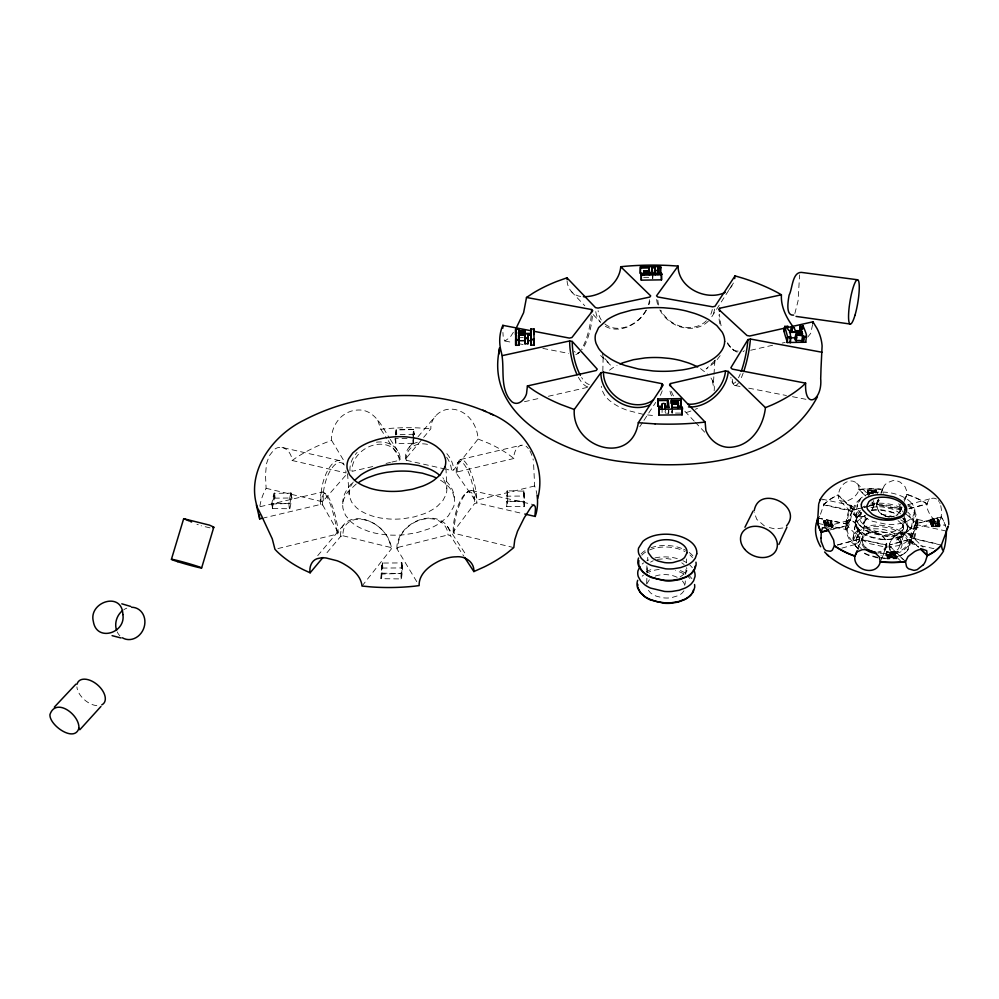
<?xml version="1.0" encoding="UTF-8"?>
<svg xmlns="http://www.w3.org/2000/svg" width="999" height="999" viewBox="0 0 999 999"><rect width="100%" height="100%" fill="white"/><g stroke="black" fill="none" stroke-linecap="round" stroke-linejoin="round"><path stroke-width="0.75" stroke-dasharray="5 3.75" d="M395.542 437.962L395.816 443.481L413.024 443.319L414.11 437.375M506.73 506.568L507.305 490.809L524.375 491.158L524.512 506.418L506.73 506.568L507.242 501.186L523.863 501.036L524.512 506.418M537.1 495.604A143.269 81.893 -3.5 0 0 535.939 489.835L534.652 485.989L533.478 461.238M860.289 525.973L865.084 529.607A29.708 16.496 7.6 0 0 871.19 532.592L885.651 535.751A29.708 16.483 7.6 0 0 893.044 535.714L899.849 534.59L905.594 532.417A29.633 16.459 7.6 0 0 910.976 528.234L912.961 524.388L914.884 510.402A29.795 16.396 7.5 0 0 912.861 504.832L911.862 503.484M913.186 523.014L913.198 521.628A29.658 16.471 7.6 0 0 911.188 516.021L910.189 514.672A27.797 15.435 7.6 0 0 907.629 512.075M880.069 557.717L882.542 557.954A29.433 16.633 7.9 0 0 889.859 557.917L896.615 556.78L902.309 554.595A29.371 16.596 7.9 0 0 907.654 550.374L909.19 547.839L909.877 543.706A29.383 16.621 7.9 0 0 907.904 538.061L906.917 536.688A27.547 15.572 7.9 0 0 902.846 532.842L901.16 531.68A29.396 16.621 7.9 0 0 893.168 527.834L890.933 527.097A27.535 15.559 7.9 0 0 883.865 525.574L881.443 525.287A29.408 16.633 7.9 0 0 871.965 525.337L869.717 525.636A27.535 15.559 7.8 0 0 863.561 527.235L861.762 527.984A29.396 16.621 7.9 0 0 856.031 531.905L853.608 535.601L853.034 538.311A29.383 16.608 7.9 0 0 854.357 543.968L855.818 546.266L855.007 544.905A28.521 16.134 7.9 0 1 853.72 539.423L856.63 533.191A28.534 16.146 7.9 0 1 862.187 529.383L863.948 528.658A26.723 15.122 7.9 0 1 869.929 527.097L872.102 526.81A28.534 16.146 7.9 0 1 881.305 526.76L883.653 527.035A26.723 15.11 7.9 0 1 890.509 528.521L892.694 529.233A28.534 16.146 7.9 0 1 900.449 532.979L902.085 534.103A26.736 15.122 7.9 0 1 906.031 537.837L906.98 539.173A28.521 16.134 7.9 0 1 908.89 544.655L908.216 548.663L906.73 551.123A28.509 16.121 7.9 0 1 901.535 555.232L896.016 557.355L889.472 558.453A28.571 16.159 7.9 0 1 882.367 558.478L879.969 558.254M900.723 519.867A29.221 16.371 7.7 0 1 902.534 520.941L904.22 522.077A27.373 15.335 7.8 0 1 908.253 525.861L909.24 527.222A29.196 16.359 7.7 0 1 911.2 532.779L910.526 536.85L909.003 539.348A29.183 16.346 7.7 0 1 903.695 543.506L898.051 545.666L891.333 546.778A29.258 16.384 7.7 0 1 884.065 546.815L869.829 543.668A29.258 16.384 7.8 0 1 863.823 540.709L859.103 537.087L856.031 533.041A29.196 16.359 7.8 0 1 854.719 527.484L857.691 521.166A29.208 16.371 7.8 0 1 863.373 517.307L865.171 516.57M857.329 517.457A25.037 13.974 7.6 0 0 855.818 520.979L855.706 522.052A26.736 14.923 7.7 0 0 857.217 527.497L863.348 533.516A26.723 14.91 7.6 0 0 871.303 537.287L873.101 537.849A25.037 13.974 7.6 0 0 878.745 539.098L880.681 539.348A26.723 14.898 7.6 0 0 890.209 539.398L899.949 536.825A26.736 14.91 7.6 0 0 905.356 532.829L906.068 531.893A25.05 13.974 7.7 0 0 907.354 528.833L907.092 522.889L904.345 517.957M880.344 553.371A19.493 11.026 7.9 0 0 888.386 553.334L895.079 551.311A19.543 11.051 7.9 0 0 898.65 548.513L900.161 544.093A19.555 11.064 7.9 0 0 898.875 540.334L898.226 539.41A18.332 10.365 7.9 0 0 895.529 536.85L894.417 536.076A19.555 11.064 7.9 0 0 889.085 533.491L887.599 533.004A18.319 10.365 7.9 0 0 882.879 531.967L881.268 531.78A19.555 11.064 7.9 0 0 874.924 531.818L873.426 532.017A18.319 10.365 7.9 0 0 869.317 533.091L868.119 533.591A19.555 11.064 7.9 0 0 864.31 536.213L862.337 540.496A19.543 11.064 7.9 0 0 863.248 544.268L866.258 547.839M602.834 371.128L603.184 354.395M445.454 469.105L406.218 460.277L405.432 459.103L430.844 428.796C430.407 419.13 438.561 410.389 448.027 409.303A25.899 20.767 38.8 0 1 455.469 409.59A25.899 20.042 44.7 0 1 462.712 412.425C472.015 417.807 477.51 428.509 478.071 439.048L453.683 469.955L451.486 470.467L446.965 469.455M652.822 273.264L652.609 278.596L652.222 275.936M652.784 278.659L652.996 273.339M646.665 583.316L646.89 578.084M647.115 572.764L647.439 565.247M647.652 560.027L647.777 557.342M342.807 503.771C342.257 495.766 346.953 488.836 351.935 483.054M662.15 407.505L662.062 413.174M668.868 410.327L668.731 413.211L665.396 413.236L665.534 410.352M534.652 485.989L476.823 500.087L474.625 499.575L456.268 473.176L457.217 471.953L513.936 458.479C513.161 452.06 518.718 441.683 526.123 446.291A26.773 9.503 78.6 0 1 528.371 448.588M680.481 413.099L672.04 413.074L672.327 407.317M672.24 413.174L672.377 410.289M865.509 495.941L859.028 489.685C859.689 485.052 855.456 480.681 850.823 480.969A12.225 8.654 -45.2 0 0 847.539 481.63L846.465 482.105A12.288 8.254 -49.9 0 0 843.406 484.19L839.722 489.448L838.061 495.154L852.959 509.89L862.549 507.867M820.491 514.235L823.825 504.582L826.048 502.397A66.571 37.15 7.7 0 1 837.424 495.192L838.049 494.93L838.923 499.812L854.844 515.646M685.139 584.228L685.326 580.931M685.714 574.35L686.088 568.081M686.388 562.862L686.625 558.916M817.681 518.094L846.69 523.963A11.613 1.586 -77.4 0 1 850.586 508.216A11.613 1.586 -77.4 0 1 852.135 511.438L823.8 504.895L822.939 499.937M907.517 526.997C907.529 533.191 902.072 537.912 896.665 539.959L899.537 538.586M713.835 376.773L713.261 385.502L712.137 379.22L713.186 382.167M713.998 374.213L715.022 358.678M839.385 500.312C846.877 503.658 857.117 497.102 859.053 489.473L860.901 489.248A66.608 37.2 7.7 0 1 878.97 488.948L882.691 489.26L883.278 493.294M413.361 438.274L413.536 429.358L396.428 429.52L395.154 437.038M401.548 578.533L402.497 567.919L401.536 562.412L400.886 578.921L381.019 578.683L381.793 563.061L402.197 562.912L401.548 578.533L400.886 578.921M412.899 436.388L413.536 429.358L414.36 434.553L413.586 429.533L395.904 429.995L396.178 434.715L413.836 434.253M860.401 511.863L859.739 517.232A23.302 12.95 7.6 0 0 861.063 521.965L865.271 526.386A23.239 12.912 7.6 0 0 873.338 530.444L874.912 530.931A21.816 12.125 7.6 0 0 879.832 532.005L881.518 532.23A23.239 12.9 7.6 0 0 891.37 532.067L898.276 530.044A23.289 12.937 7.6 0 0 902.984 526.585L903.608 525.761A21.828 12.125 7.6 0 0 904.732 523.114L905.394 518.656M395.841 435.152L396.428 429.52L396.765 434.415M381.019 578.683L382.392 562.562L381.606 579.07M395.816 443.481L395.729 438.948M824.55 526.298C822.989 521.815 823.563 516.133 825.574 525.287M823.626 522.702L824.175 520.292M825.499 525.249L824.25 520.404L831.917 520.442L832.954 525.399L825.112 525.312L823.875 520.516L825.236 527.322M825.361 523.039L825.324 520.354L825.361 523.039L828.633 523.164L828.795 526.61L829.944 526.56L829.882 523.164L831.081 523.151L831.43 527.31L832.517 527.297L831.518 520.342L832.517 527.297M830.606 524.425L830.356 520.317L830.544 524.463L825.736 524.5L825.748 521.728L828.159 521.753M825.736 524.5L825.786 521.778M826.161 523.226C826.398 528.583 826.36 522.852 826.21 523.189L828.608 523.214L828.795 526.61M827.921 523.776L828.021 521.078L825.636 521.053L828.021 521.078L827.984 523.738L825.549 523.788M828.72 526.573L829.058 524.55M830.069 522.377L830.306 520.354L830.881 522.402M829.882 526.61L829.794 523.151L831.006 523.101M830.968 523.151L831.355 527.272L831.043 523.189L830.806 525.212M826.685 527.647C837.549 530.069 830.256 525.099 831.668 520.229M831.655 522.627L831.443 520.304M832.691 527.597L832.941 525.024L825.112 525.312M832.929 527.435L832.941 525.024M904.245 501.348L906.93 494.343L910.339 495.529A66.583 37.188 7.6 0 1 925.648 502.872L927.072 503.808C924.962 510.302 938.273 529.957 941.208 516.858L916.957 523.414A12.425 6.444 73.5 0 1 911.076 528.558A12.425 6.444 73.5 0 1 903.82 518.618M853.034 538.311L855.294 524.812M859.652 525.536L857.167 521.903A29.658 16.459 7.6 0 1 855.818 516.308L857.429 503.771L860.264 498.801A29.808 16.396 7.5 0 1 866.058 494.93L867.881 494.193A27.922 15.347 7.5 0 1 874.113 492.619L876.385 492.32A29.808 16.409 7.5 0 1 886.001 492.257L888.448 492.532A27.91 15.347 7.5 0 1 895.616 494.043L897.889 494.755A29.808 16.396 7.5 0 1 906.018 498.551L907.729 499.687A27.935 15.36 7.5 0 1 911.862 503.484M812.599 324.6L810.689 333.391L807.579 337.3M868.668 496.54L867.419 492.395L867.881 490.234L876.098 490.159L875.823 492.145C876.51 493.918 873.338 492.332 875.236 490.846M872.177 492.844L867.744 492.857L868.119 490.859M867.831 492.894L868.081 490.896L871.565 490.821M862.449 539.585L865.496 516.346M869.555 494.867L869.729 492.232L869.367 494.268L871.677 494.218M869.63 494.905L869.842 492.832M871.528 490.871L871.34 492.907M877.559 494.305L875.973 490.01L875.998 492.32M876.036 492.819L876.048 489.947L867.919 490.084L868.955 494.38L867.706 490.234M904.732 523.114L904.857 522.19A23.239 12.912 7.6 0 0 904.132 518.406M855.831 516.308L856.405 513.623L858.84 509.952M886.7 552.597L890.484 552.647L891.058 557.692L889.797 557.704L890.097 555.656C889.122 550.586 887.199 559.602 888.398 554.208C889.847 556.518 885.676 555.182 887.399 558.766L886.013 554.158L886.525 551.947L886.662 552.647M887.686 555.669L887.724 558.928L896.465 558.691L896.79 556.468L895.029 551.71L886.637 551.723L886.013 554.158M891.058 557.692C892.681 552.072 884.39 557.292 886.75 552.684M887.587 555.719L887.499 558.429L896.253 558.404L895.366 551.873L895.104 554.67L891.47 554.695L891.77 552.647L895.454 552.584L895.104 554.67M887.724 558.928C886.213 551.248 909.452 559.565 887.711 556.543C884.115 542.407 889.21 564.035 888.81 555.656M889.572 554.158L889.797 557.704M890.084 554.707L890.371 552.659L890.159 554.745M895.029 551.71C897.601 555.894 890.584 557.904 891.92 553.359L891.77 552.647M891.707 555.444L891.995 553.396L894.654 554.083M894.617 554.033L892.182 554.095C889.834 558.928 894.979 556.718 896.315 558.366M892.307 557.642L892.219 554.145M894.08 555.419L894.367 553.384M895.154 554.62L895.166 551.873L886.525 551.947M896.028 557.654L896.403 555.656L892.681 555.644M896.228 558.866L896.553 556.643M900.136 545.029L904.332 516.408M909.864 545.117L911.213 532.779M945.728 527.01A66.533 37.15 7.6 0 0 942.382 518.893L941.183 517.095L941.62 511.001L940.596 504.62M930.032 521.828C928.471 517.282 941.145 517.544 938.086 521.765L939.559 526.735L931.692 526.635L930.032 521.828L938.086 521.765M930.244 521.678L930.593 519.48L932.03 524.45L931.692 526.635M939.385 526.436L939.759 524.375C936.812 510.264 938.311 529.707 936.488 521.503L936.862 519.455L939.435 526.398L932.154 526.498L930.381 521.553L930.756 519.505M932.317 523.601L931.817 519.48L932.317 523.601L933.541 523.588M932.017 526.798L932.404 524.438L930.681 519.418M932.392 523.638L931.905 519.517M932.154 526.498L932.966 522.327L937.824 522.24L937.724 525.024L935.339 525.037L935.713 523.014M933.066 522.252L933.441 520.192L934.515 520.167L934.764 523.576L939.759 524.375M933.491 523.626L933.491 520.179M934.764 523.576L935.064 521.553M938.286 526.448C935.651 526.71 933.853 522.04 938.098 522.989M937.749 521.615L938.198 519.368L940.134 524.375L939.772 526.573M937.911 525.736L938.311 523.751L935.913 523.726M938.211 526.411L938.623 524.425M939.559 526.735C943.131 519.055 920.254 527.734 939.897 524.163M914.884 511.788L912.661 516.97A29.77 16.371 7.5 0 1 907.254 521.153L901.498 523.314L894.654 524.438A29.845 16.409 7.5 0 1 887.237 524.475L872.701 521.328A29.845 16.409 7.5 0 1 866.558 518.369L861.737 514.747L858.603 510.689A29.795 16.384 7.5 0 1 857.242 505.119M289.972 508.391L291.92 498.002L290.784 492.669L288.823 503.021L289.31 508.741L272.302 508.528L271.765 503.658L273.876 493.306L291.433 493.156L289.31 508.741M272.302 508.528L274.413 498.151L273.876 493.306C275.687 494.28 270.317 504.595 272.827 508.878M906.93 494.343L904.769 500.387M909.053 508.841L927.097 504.02C927.484 499.937 932.204 496.653 936.013 498.801A12.338 7.018 75.6 0 1 937.561 499.925M714.809 360.739L714.285 362.787L715.559 358.766M856.081 519.942L857.417 516.396L861.313 512.362M646.74 584.028L649.537 579.457M927.097 504.02L923.888 502.06A66.558 37.175 7.6 0 0 908.228 494.992L906.917 494.567L906.83 491.221L904.994 486.625L900.311 482.23A12.413 10.302 23.2 0 0 896.652 480.856A12.45 10.377 15.8 0 0 892.794 480.669L886.95 482.867L884.377 485.439L882.691 489.485L881.28 489.348A66.583 37.188 7.7 0 0 863.099 489.273L859.028 489.685M733.416 283.029L711.738 316.845A30.519 26.136 33.5 0 0 714.647 309.116M941.358 545.154L911.612 538.199L916.495 525.074L917.419 524.825L946.278 531.031M858.815 541.72L859.115 540.946M880.319 561.925L886.737 545.466L886.125 544.867L862.524 539.66L861.575 539.922L858.228 548.189M878.77 498.901L876.523 504.27L877.11 504.832L900.099 509.727L901.023 509.49L902.109 506.555M881.867 558.404L886.163 547.527M900.461 511.301L902.072 507.205M903.258 559.59L889.185 545.679L889.435 544.842L909.764 539.298L918.556 546.952M857.629 548.851L862.125 538.099M877.072 502.247L878.196 499.55M881.006 492.807L883.266 487.412M881.006 493.518L882.691 489.26M871.29 510.664A11.651 7.767 -43.2 0 0 873.913 504.645L872.002 501.985M869.654 505.993L874.15 504.295A12.413 8.267 -43.2 0 0 873.788 500.449M846.69 523.963L852.159 511.151L851.585 510.576L823.825 504.582M646.915 565.796L646.715 569.63L649.775 573.638M819.005 517.332L819.53 516.271M794.854 313.536L798.076 300.849L799.6 274.912M513.374 332.28L510.102 337.362L504.895 340.996L503.284 338.311L502.922 332.442M906.38 496.291L904.644 498.701A12.375 8.941 30.8 0 1 903.92 499.263M457.554 463.324L458.603 461.451M720.154 355.644L715.321 362.013L706.193 368.931L713.96 361.501M339.51 460.589L281.98 447.44L278.746 447.415A26.823 13.911 -76.9 0 0 274.088 449.612L269.243 455.844L266.508 463.636L265.484 474.937L266.109 488.299L263.212 494.33A143.456 82.043 -3.3 0 0 259.902 506.006M861.363 548.613A22.103 12.512 7.8 0 1 858.628 545.904L857.954 544.942A23.551 13.324 7.8 0 1 856.368 539.11L856.518 538.161A22.103 12.512 7.8 0 1 857.754 535.476L858.378 534.49L857.017 538.036L858.054 527.959L859.615 531.843L862.025 534.627C857.779 531.368 854.545 525.661 855.931 520.229L855.706 522.365A26.723 14.91 7.7 0 0 857.554 527.809L858.328 528.871A25.037 13.974 7.6 0 0 861.413 531.905L862.674 532.829A26.736 14.91 7.6 0 0 870.429 536.75L881.655 539.223A26.723 14.91 7.6 0 0 891.12 539.073L892.906 538.798A25.05 13.974 7.7 0 0 897.801 537.499L899.262 536.913A26.711 14.898 7.6 0 0 904.957 533.066A28.771 15.984 7.6 0 0 910.039 529.008L911.538 526.56L912.212 522.589A28.784 15.996 7.6 0 0 910.264 517.157L909.29 515.834A26.985 14.985 7.7 0 0 908.141 514.547M639.76 426.76L643.119 421.628M643.955 420.342L655.719 402.385M683.94 590.821L682.579 592.619A19.73 12 3.4 0 1 678.408 595.604L671.166 597.752A19.693 11.976 3.4 0 1 662.911 597.789L656.618 596.266A19.693 11.976 3.4 0 1 650.374 592.744L647.389 589.035M874.013 490.809L873.713 492.844L872.527 492.857L872.751 490.821L874.013 490.809L874.462 492.195M353.234 482.055L350.861 485.976A50.2 28.372 -3.4 0 0 349.363 496.166L351.611 502.11L356.268 507.517A50.275 28.397 -3.4 0 0 365.671 513.486L371.528 515.771A47.028 26.598 -3.4 0 0 381.431 518.144L388.561 518.956A50.262 28.384 -3.4 0 0 403.296 518.718L414.098 516.92L424.038 513.786A50.187 28.334 -3.4 0 0 437.4 506.193L442.869 500.611L446.016 494.58A50.312 28.422 -3.4 0 0 446.553 486.401L445.267 482.455A46.978 26.536 -3.4 0 0 441.408 476.935M732.092 285.764L729.058 289.598M857.005 517.944L858.478 516.096M861.438 512.849L860.851 513.661A21.816 12.125 7.6 0 0 859.827 516.308M513.786 547.589L454.108 533.341L453.234 532.017L474.6 503.521L476.835 502.972L523.264 513.698M416.745 581.655L396.928 548.763L398.014 547.39A26.636 20.392 -32.2 0 1 421.915 519.53A26.636 20.392 -32.2 0 1 448.002 534.94L450.262 535.476L463.748 556.106M857.754 535.476L858.403 534.652A23.614 13.362 7.8 0 1 863.211 531.193L871.677 528.983A23.601 13.362 7.8 0 1 879.894 529.02L881.568 529.233A22.09 12.488 7.8 0 1 886.463 530.307L888.024 530.794A23.601 13.362 7.8 0 1 895.004 534.065L900.536 539.36A23.601 13.362 7.8 0 1 902.047 544.243L901.985 545.204A22.115 12.512 7.9 0 1 901.023 547.976L900.449 548.838A23.539 13.324 7.8 0 1 894.729 553.096L893.443 553.621A22.115 12.512 7.8 0 1 889.122 554.782L887.549 555.019A23.601 13.349 7.8 0 1 880.906 555.269M362.038 586.038L391.433 548.813L390.609 547.44A26.598 18.831 38.9 0 0 365.234 519.992A26.598 18.831 38.9 0 0 343.032 535.789L340.684 536.363L324.912 555.169M857.329 517.245L858.066 516.321A26.748 14.923 7.7 0 1 862.836 512.787M277.922 548.563L337.163 534.128L338.299 532.779A26.061 5.37 76.5 0 0 328.609 497.465A26.061 5.37 76.5 0 0 322.677 504.957L320.542 504.445L264.123 517.844M904.957 533.066L906.38 531.168A25.062 13.974 7.7 0 0 907.442 528.071M317.719 555.644L344.368 524.063M409.303 447.102L414.148 441.346M418.032 436.738L435.502 416.034M391.945 462.062L399.338 460.339L400.337 459.153L387.587 439.647M266.109 488.299L321.041 501.411L323.326 500.861L346.765 474.138M823.8 504.895L824.924 503.671A66.608 37.175 7.7 0 1 835.788 496.191L838.061 495.154M641.146 553.908L642.394 552.672A29.97 17.895 3.3 0 1 645.416 550.424M641.845 555.207L643.056 554.008A29.083 17.383 3.3 0 1 645.991 551.823M867.994 490.022L867.419 492.395M907.779 531.193L908.64 530.481M904.47 553.334L905.331 552.647M356.231 483.991L347.502 492.195L343.818 499.05A57.542 32.842 -3.4 0 0 342.982 508.503L345.529 515.372L350.836 521.653A57.542 32.817 -3.4 0 0 361.601 528.583L368.306 531.256A53.846 30.757 -3.5 0 0 379.682 534.015L387.862 534.952A57.53 32.805 -3.4 0 0 404.782 534.69L417.182 532.604L428.583 528.958A57.517 32.805 -3.4 0 0 441.271 522.127L448.326 515.896L453.671 506.693A57.592 32.855 -3.5 0 0 454.233 497.24C453.883 489.223 448.451 482.917 442.807 477.784M577.984 353.396L579.944 351.923A29.695 8.929 -79.1 0 1 576.036 352.809M609.527 370.192L611.8 368.494A58.179 29.895 2 0 1 617.057 365.384M896.515 556.318L887.874 556.431M933.128 522.202L933.253 526.485L932.641 524.35M887.299 557.767L888.473 557.717M466.67 492.644L468.431 491.358M281.98 447.44C287.974 448.676 291.633 454.732 292.17 460.502L295.741 457.967A143.456 82.143 -3.4 0 1 325.874 442.52L331.618 440.409C330.994 431.58 334.952 422.739 341.308 416.72A25.986 21.379 -39.9 0 1 348.164 412.312L350.661 411.313A25.812 21.728 -32.7 0 1 358.454 410.002C374.538 409.378 382.33 426.86 389.385 438.062M830.144 524.5L829.033 524.6M832.754 525.274L831.593 525.249M876.298 490.834L875.211 490.796L875.549 492.107M869.242 494.168L868.905 493.593L872.402 493.556L869.892 492.919M871.99 492.207L871.64 490.859M846.103 529.458L847.015 528.883M916.558 520.092L917.507 519.505M867.319 518.531L863.548 522.614L864.497 520.591L863.685 523.364L863.66 522.127L864.622 526.073L864.085 524.987L867.407 528.871L866.558 528.196C875.636 534.952 888.348 536.7 898.95 532.817L897.964 533.241L903.171 529.595L902.322 530.519L903.733 527.822L903.371 529.008L903.421 526.111L903.62 527.322L902.359 524.338L898.039 520.629M524.463 501.523L506.655 501.685M382.142 568.069L402.497 567.919M523.913 506.768L523.776 490.671L524.413 496.028L506.793 496.178L506.718 491.308L507.305 490.809L507.33 506.905M650.561 562.125L653.234 560.714M897.876 539.385L901.722 536.538L903.433 533.953L901.635 543.993L901.46 541.133L901.797 542.282M274.413 498.151L291.92 498.002M904.819 533.079L899.25 535.189L892.644 536.276A28.834 16.021 7.6 0 1 885.476 536.313L871.44 533.241A28.846 16.021 7.6 0 1 865.509 530.344L858.004 523.289L858.641 524.213M864.51 516.058L864.859 515.896A11.651 7.767 -43.2 0 1 854.033 509.89L838.049 494.93M680.119 576.997L686.151 572.527L685.339 573.488L686.9 570.504L686.65 571.715L686.788 568.581M649.512 549.974L651.46 549.213A27.248 16.271 3.3 0 1 657.929 547.564L660.239 547.265A29.096 17.395 3.3 0 1 669.78 547.215L672.165 547.502A27.235 16.271 3.3 0 1 679.008 549.088L681.131 549.837A29.083 17.395 3.3 0 1 685.064 551.635M690.946 411.001L688.623 411.8A54.421 27.972 2 0 1 681.106 413.723M782.866 527.959L774.949 528.958L766.021 526.685M909.752 539.522L889.422 545.067A11.988 7.78 -42.8 0 1 900.998 532.704A11.988 7.78 -42.8 0 1 909.752 539.522L918.543 547.177M841.845 548.114L856.355 544.193A12.562 6.106 73.8 0 0 856.18 524.625A12.562 6.106 73.8 0 0 846.016 527.534A12.562 6.106 73.8 0 0 856.343 544.193M913.498 528.696L938.835 521.828M837.424 544.892L859.565 538.923M837.449 545.117L859.552 539.148L859.814 538.311A11.788 5.732 73.8 0 1 852.309 541.446A11.788 5.732 73.8 0 1 847.214 525.636L830.057 529.682M906.068 514.11L916.945 523.638L941.183 517.095M862.524 539.885L861.575 540.147A12.95 10.19 20.3 0 1 875.536 532.692A12.95 10.19 20.3 0 1 886.725 545.691L886.113 545.092A12.15 9.553 20.3 0 0 875.624 532.904A12.15 9.553 20.3 0 0 862.524 539.885L886.113 545.092M825.998 526.485L849.262 520.292M907.904 504.707L931.73 498.376M889.922 516.982A12.587 10.065 19.4 0 1 876.535 504.045L901.036 509.265A12.587 10.065 19.4 0 1 895.891 515.846M817.706 517.957L846.653 523.813A11.738 1.598 -77.4 0 0 848.226 526.997A11.738 1.598 -77.4 0 0 852.159 511.151M909.053 508.616L927.072 503.808M830.057 529.907L847.214 525.861A11.788 5.732 73.8 0 1 854.719 522.652A11.788 5.732 73.8 0 1 859.814 538.536L847.214 525.636M854.033 509.89L862.549 507.642M863.973 507.267L868.231 506.143M869.654 505.769L873.913 504.645M863.973 507.492L868.231 506.368M398.014 547.39L448.014 534.94M260.115 506.705L322.24 492.07M460.576 459.503L521.166 445.229M372.752 466.533L352.06 471.353A24.963 19.943 -31.8 0 1 374.275 444.942A24.963 19.943 -31.8 0 1 399.338 460.339M386.039 463.436L390.472 462.4M524.45 401.71L540.909 397.964M548.376 396.266L587.262 387.425M750.686 350.249L774.637 344.792M782.13 343.094L785.127 342.407M657.354 559.353L666.87 558.578L674.512 559.715M933.853 521.603L933.391 520.229L934.54 520.179M659.19 569.43L656.892 569.742A26.985 16.409 3.4 0 0 650.486 571.391L648.551 572.177A28.809 17.532 3.4 0 0 646.74 573.051M871.315 510.214L873.089 509.989A26.736 14.923 7.7 0 1 882.379 510.027L884.277 510.277A25.012 13.949 7.6 0 1 889.809 511.463L891.583 512A26.736 14.923 7.6 0 1 898.064 514.81M377.822 420.442L380.781 429.245L389.71 428.409A143.744 82.343 -3.5 0 1 418.506 427.922L430.844 428.796M520.217 337.674L523.214 337.637M407.03 438.636L395.005 438.449L395.279 443.181M875.823 492.145L867.619 492.22L867.744 492.857M823.863 522.539L831.343 522.477M825.549 525.337L826.635 525.324M894.954 553.958L886.225 553.983L886.375 554.695M890.097 555.656L891.395 555.644M647.502 414.947L651.748 415.359A58.117 29.833 2 0 0 656.031 415.609M210.052 527.872L201.149 525.774M885.089 516.283L888.885 517.007M643.306 414.36L627.672 410.439A58.129 29.845 2 0 1 614.822 404.395L609.79 400.761A54.371 27.947 2 0 1 604.333 394.767L602.21 390.534A58.192 29.883 2 0 1 601.298 386.238M735.114 385.514L741.146 386.688M748.701 388.161L786.438 395.517M792.482 396.69L806.068 399.338M504.895 340.996L512.487 342.482M520.092 343.956L523.126 344.555M542.869 348.401L568.706 353.434M877.597 557.355L868.218 554.745A29.446 16.633 7.9 0 1 862.174 551.748M877.572 557.917L868.468 555.382A28.571 16.159 7.9 0 1 862.612 552.459M917.644 519.492L945.379 525.424M821.877 499.113L851.385 505.432M916.957 523.414L915.858 523.176A11.663 6.044 73.5 0 1 910.351 527.996A11.663 6.044 73.5 0 1 903.546 518.681M916.495 525.074A11.763 1.174 -77.4 0 1 912.636 540.971A11.763 1.174 -77.4 0 1 911.65 537.899L938.473 544.218M580.719 296.428C572.802 295.604 567.282 288.174 567.057 280.532M817.944 523.351L845.916 529.482M933.953 548.651L912.099 543.856L911.388 542.832M471.69 490.509L534.29 504.807M292.17 460.502L346.054 472.939A27.06 11.314 -76.7 0 0 345.417 468.631M343.032 535.789L390.609 547.44M825.936 522.477L825.748 521.728M894.592 517.157L892.357 516.433A27.36 15.322 7.7 0 0 885.339 514.922L882.941 514.647A29.221 16.384 7.8 0 0 878.158 514.448M478.071 439.048L488.174 443.081A143.669 82.23 -3.5 0 1 508.528 454.42L513.936 458.479M681.605 548.389L679.42 547.614A28.059 16.746 3.3 0 0 672.377 545.991L669.917 545.691A29.97 17.907 3.3 0 0 660.089 545.741L657.717 546.053A28.072 16.758 3.2 0 0 651.048 547.739M196.915 524.225L198.314 524.762M643.668 277.347L649.35 277.347L649.687 278.621M932.404 524.438L933.578 524.463C930.007 520.954 940.421 520.679 937.474 524.313L937.724 525.024M894.717 553.921L896.465 558.691M764.397 525.886L756.743 519.318L754.195 512.175M323.526 492.307L325.499 493.581M700.486 368.619L707.567 374.013M681.743 562.787L684.128 564.572M853.383 521.515L854.02 522.015M689.198 552.459L690.734 553.683A28.084 16.758 3.3 0 1 693.281 556.343M732.392 349.063L734.065 350.424M858.853 549.363L856.205 546.74M856.618 483.154L868.968 495.042M909.115 533.691L923.051 547.102M859.053 489.473L865.521 495.729M871.99 502.21L874.15 504.295M905.456 561.513L889.185 545.454A12.787 8.292 -42.9 0 0 898.538 552.647A12.787 8.292 -42.9 0 0 910.863 539.535M891.008 551.498L900.499 560.901M903.171 518.444L905.781 521.553M571.153 291.371L584.777 305.744M593.156 314.585L600.499 322.315A30.757 24.076 -45.2 0 1 595.616 310.427M684.827 411.238L694.23 421.153M695.279 422.265L704.682 432.18M858.004 548.888L855.181 545.367M938.298 500.661L938.96 501.51M600.624 355.494L610.614 365.234L603.833 357.28M290.784 492.669L291.396 497.677M941.208 516.858L941.558 517.332A66.496 37.125 7.6 0 1 945.391 525.424M390.222 439.323L397.652 450.649M447.602 526.735L466.446 555.432M380.781 429.245L386.738 438.349M851.535 505.556L852.11 506.468M732.354 382.455L733.803 384.74M710.951 377.997L712.212 380.057A58.054 29.833 2 0 1 714.11 390.759M331.618 440.409L344.393 461.6M322.665 504.945L338.299 532.779M401.536 562.412L401.898 567.544M529.895 450.786L530.469 451.948A26.973 7.967 81.3 0 1 532.942 458.641L533.304 460.127M686.45 567.669L686.85 568.731M934.589 520.204L935.089 521.553M935.289 525.074L935.514 525.711M855.881 525.174L856.255 526.273M856.593 527.272L856.955 528.321M876.048 489.947L876.897 492.707M872.751 490.821L873.601 493.518M891.42 554.732L891.62 555.407M454.233 497.24L452.722 492.669A53.771 30.669 -3.4 0 0 448.276 486.326L443.968 482.542A57.605 32.88 -3.5 0 0 439.66 479.732M602.297 353.084L603.508 358.529L603.196 356.468M671.715 410.876L672.04 413.074M668.331 410.452L668.731 413.211M665.084 410.964L665.396 413.236M274.538 492.957L275.062 497.814M347.54 473.676L349.138 494.13M382.467 562.687L382.804 567.682M413.424 439.46L413.611 443.007M412.837 439.772L413.024 443.319M445.979 467.982L446.803 488.424M507.305 490.959L507.38 495.829M523.776 490.671L523.813 495.691M907.492 526.685L907.492 527.772M743.206 372.977A32.368 6.868 -78.5 0 1 740.334 379.77M738.448 382.967A32.368 6.868 -78.5 0 1 732.23 379.183M662.2 390.771A32.892 26.961 34 0 1 659.914 395.979M591.258 315.534A31.618 9.54 -79.1 0 1 581.43 349.3M579.12 352.335A31.618 9.54 -79.1 0 1 575.811 354.545M708.366 321.154A30.519 26.136 33.5 0 1 659.839 309.927M657.604 304.383A30.519 26.136 33.5 0 1 656.593 298.676M737.212 352.147A31.256 14.086 78.3 0 1 726.648 341.071M721.103 325.724A31.256 14.086 78.3 0 1 719.555 314.21M744.342 350.711A31.256 14.086 78.3 0 1 743.069 351.66M649.862 301.611A30.757 24.076 -45.2 0 1 649.025 304.47M646.515 310.077A30.757 24.076 -45.2 0 1 602.272 324.101M587.787 386.863A32.18 11.701 77.8 0 1 578.334 377.147M671.553 395.866A33.204 24.688 -44.1 0 1 669.58 387.887M697.477 408.341A58.142 29.858 2 0 1 695.404 409.29M740.296 373.801A30.345 6.469 -78.5 0 1 738.486 377.822M735.876 381.868A30.345 6.469 -78.5 0 1 730.868 377.222M592.395 316.346A29.695 8.929 -79.1 0 1 582.08 349.65M575.199 352.247A29.695 8.929 -79.1 0 1 574.45 351.361M706.393 320.754A28.659 24.525 33.5 0 1 660.826 310.214M658.728 305.007A28.659 24.525 33.5 0 1 657.779 299.65M712.275 309.465A28.659 24.525 33.5 0 1 709.565 316.72M738.186 351.074A29.333 13.187 78.3 0 1 726.723 342.507M719.829 323.888A29.333 13.187 78.3 0 1 718.781 315.047M649.575 299.737A28.871 22.59 -45.2 0 1 647.215 307.779M645.916 310.389A28.871 22.59 -45.2 0 1 604.37 323.551M601.273 319.992A28.871 22.59 -45.2 0 1 598.126 310.714M589.273 384.515A30.17 11.001 77.8 0 1 581.63 377.522M673.526 395.941A31.119 23.152 -44.1 0 1 671.428 391.446M323.326 500.861A25.387 10.589 -76.7 0 1 330.307 470.529A25.387 10.589 -76.7 0 1 344.393 465.447M321.041 501.398A27.06 11.314 -76.7 0 1 329.083 468.081A27.06 11.314 -76.7 0 1 344.268 465.097M406.218 460.277A24.975 18.619 39.1 0 1 430.157 445.067M446.64 457.205A24.975 18.619 39.1 0 1 451.486 470.467M405.444 459.103A26.598 19.843 39.1 0 1 420.954 441.633M446.84 453.633A26.598 19.843 39.1 0 1 453.671 469.955M453.234 532.005A26.411 9.078 -76.8 0 1 463.199 496.078A26.411 9.078 -76.8 0 1 474.6 503.521M454.108 533.341A28.134 9.653 -76.8 0 1 464.722 495.042A28.134 9.653 -76.8 0 1 476.835 502.972M340.684 536.363A28.372 20.067 38.9 0 1 364.348 519.517A28.372 20.067 38.9 0 1 391.433 548.813M320.542 504.445A27.797 5.694 76.5 0 1 326.835 496.453A27.797 5.694 76.5 0 1 337.163 534.115M396.928 548.763A28.409 21.741 -32.2 0 1 422.44 519.03A28.409 21.741 -32.2 0 1 450.262 535.489M457.217 471.953A27.098 7.717 76.5 0 1 466.308 463.474A27.098 7.717 76.5 0 1 476.823 500.087M456.268 473.176A25.437 7.218 76.5 0 1 464.76 465.234A25.437 7.218 76.5 0 1 474.625 499.575M376.423 442.207A26.598 21.254 -31.8 0 1 400.337 459.153M349.987 470.879A26.598 21.254 -31.8 0 1 357.142 452.372M119.868 635.764A16.434 14.298 -68.7 0 1 117.183 631.843M123.839 609.677A16.434 14.298 -68.7 0 1 126.786 608.179M96.828 705.644A16.733 9.915 40.8 0 1 76.898 686.887M857.829 522.864A28.784 15.996 7.7 0 1 856.518 517.432L859.44 511.251A28.796 16.009 7.7 0 1 860.601 510.189M862.924 506.918A29.67 16.471 7.6 0 1 864.61 506.068M868.705 506.131A26.973 14.985 7.6 0 1 872.839 505.207L875.037 504.92A28.809 16.009 7.6 0 1 884.327 504.87L886.687 505.132A26.973 14.985 7.6 0 1 893.618 506.618L895.816 507.317A28.796 16.009 7.6 0 1 901.86 509.977M870.454 504.158A27.785 15.422 7.6 0 1 872.639 503.746L874.899 503.446A29.67 16.483 7.6 0 1 884.465 503.396L886.9 503.658A27.785 15.422 7.6 0 1 894.043 505.182L896.303 505.906A29.67 16.483 7.6 0 1 902.534 508.641M845.741 524.213A12.375 1.686 -77.4 0 1 849.899 507.43A12.375 1.686 -77.4 0 1 851.548 510.864M877.122 504.832A11.801 9.441 19.4 0 1 880.057 499.762M898.7 503.708A11.801 9.441 19.4 0 1 900.099 509.727M876.535 504.27A12.575 10.065 19.4 0 1 878.845 499.6M900.099 504.108A12.575 10.065 19.4 0 1 900.549 505.169M900.873 506.256A12.575 10.065 19.4 0 1 901.023 509.49M911.612 538.199A11.888 1.186 -77.4 0 1 915.521 522.052A11.888 1.186 -77.4 0 1 916.508 525.224L917.444 524.975A12.675 1.261 -77.4 0 0 916.395 521.59A12.675 1.261 -77.4 0 0 912.237 538.798M900.623 513.861A21.816 12.113 7.6 0 0 899.6 513.036L898.488 512.25A23.302 12.95 7.6 0 0 891.757 508.953L882.154 506.905A23.302 12.95 7.6 0 0 874.088 507.03L872.564 507.255A21.803 12.113 7.6 0 0 869.692 507.917M939.547 502.46A12.413 6.431 79.1 0 1 940.096 503.508M872.189 510.314A26.748 14.923 7.7 0 1 881.43 510.164L892.444 512.524A26.736 14.923 7.6 0 1 897.314 514.622M889.185 545.679A12.787 8.292 -42.9 0 1 901.523 532.492A12.787 8.292 -42.9 0 1 910.863 539.76M907.766 504.97A12.425 6.444 73.5 0 1 914.759 511.55A12.425 6.444 73.5 0 1 916.945 523.638M907.929 506.006A11.651 6.044 73.5 0 1 915.846 523.401M852.971 509.89A12.413 8.267 -43.2 0 1 862.649 497.814M873.213 500.499A11.638 7.767 -43.2 0 1 873.913 504.857M854.033 510.114A11.638 7.767 -43.2 0 1 860.064 500.611M902.621 518.169A25.025 13.961 7.7 0 1 904.607 520.192L905.419 521.241A26.723 14.91 7.6 0 1 907.504 527.222M917.419 524.825A12.537 1.249 -77.4 0 1 913.311 541.77A12.537 1.249 -77.4 0 1 912.274 538.498M886.737 545.466A12.95 10.19 20.3 0 1 877.959 553.096M864.722 548.376A12.95 10.19 20.3 0 1 861.575 539.922M851.585 510.576A12.5 1.711 -77.4 0 1 847.389 527.46A12.5 1.711 -77.4 0 1 845.716 524.063M893.655 516.633A12.587 10.065 19.4 0 1 891.195 516.97M874.15 504.07A12.413 8.279 -43.2 0 1 871.353 510.477M865.609 515.496A12.413 8.279 -43.2 0 1 852.971 509.665M886.125 544.867A12.15 9.553 20.3 0 1 877.896 552.022M866.345 548.439A12.15 9.553 20.3 0 1 862.524 539.66M900.111 509.515A11.813 9.441 19.4 0 1 895.291 515.684M894.267 516.096A11.813 9.441 19.4 0 1 882.229 514.31A11.813 9.441 19.4 0 1 877.122 504.62M902.696 511.813A11.663 6.044 73.5 0 1 902.809 510.801M909.764 539.298A11.988 7.78 -42.9 0 1 898.201 551.585A11.988 7.78 -42.9 0 1 889.435 544.842M642.157 576.223A28.809 17.532 3.4 0 1 643.531 575.087M655.244 576.123A18.506 11.251 3.4 0 1 659.652 574.987L661.226 574.762A19.755 12.025 3.4 0 1 667.732 574.737L669.355 574.937A18.494 11.251 3.4 0 1 674.013 576.048L675.461 576.573A19.755 12.013 3.4 0 1 678.134 577.822M646.228 571.64A29.683 18.044 3.4 0 1 648.089 570.741L650.074 569.942A27.81 16.896 3.4 0 1 654.395 568.681M642.207 564.035A29.508 17.782 3.4 0 1 643.618 562.887M646.89 560.826A29.508 17.782 3.4 0 1 648.751 559.927M655.007 557.904A27.635 16.646 3.3 0 1 657.292 557.467L659.64 557.155A29.508 17.795 3.3 0 1 669.305 557.105L671.728 557.405A27.635 16.646 3.3 0 1 678.658 559.015M683.778 573.863A28.809 17.532 3.4 0 0 679.882 572.04L677.772 571.278A26.985 16.409 3.4 0 0 675.586 570.629M680.356 570.604A29.695 18.057 3.4 0 1 687.874 574.712M688.648 577.247A26.998 16.421 3.4 0 1 689.959 578.521M682.367 581.031A18.506 11.264 3.4 0 1 683.778 582.904L684.278 583.878A19.743 12.013 3.4 0 1 684.877 585.876M689.385 575.948A27.822 16.908 3.4 0 1 691.907 578.633M682.866 560.664A29.508 17.782 3.3 0 1 686.625 562.699M689.797 565.059A27.647 16.658 3.4 0 1 692.295 567.707M683.691 549.263A29.97 17.907 3.3 0 1 685.664 550.237M689.984 554.994A27.26 16.284 3.3 0 1 692.457 557.579M866.108 519.205L865.259 519.992L866.195 519.23M272.302 503.171L272.29 503.996L289.473 503.508L272.302 503.171M381.268 573.151L381.268 574.038L401.248 573.501L381.268 573.151M647.839 571.703L647.09 570.666L647.727 571.69M903.046 525.349L902.322 524.338L903.046 525.349"/><path stroke-width="1.5" d="M524.762 514.035L535.239 516.458C534.265 513.711 537.45 504.545 533.041 505.294A28.646 6.693 -76.6 0 0 530.357 508.154L524.2 517.844L517.507 531.268L514.772 539.747L513.786 547.589L507.242 552.922A143.269 81.781 -3.5 0 1 484.315 566.883L473.863 571.565L464.585 557.392M502.547 355.569L569.667 340.946L572.252 341.446L597.227 369.143L596.253 370.492L527.41 385.951L526.535 393.656C525.012 399.375 518.543 406.218 512.362 402.147A32.268 7.93 69.7 0 1 508.503 397.764C499.912 383.853 504.982 366.508 501.173 351.573A165.971 81.681 1.9 0 1 501.66 328.296L502.822 325.337L531.568 330.844M705.144 422.115L705.893 430.457C709.665 440.172 719.342 447.727 730.069 447.34A34.178 21.741 -36.1 0 0 739.385 445.517C754.869 439.897 763.785 423.339 765.434 407.642L728.246 371.416L725.474 370.891L670.466 383.566L669.555 384.952L705.144 422.115L693.481 423.226A165.747 81.419 1.8 0 1 655.057 423.876M502.884 328.134L502.822 325.337M649.45 270.654L643.706 270.829L643.868 272.028L649.8 271.99L649.75 273.376L640.234 273.351L640.409 266.783L660.414 266.558L660.539 267.782M640.396 273.414L640.496 266.745M655.594 270.517L655.032 267.844L651.972 267.882L651.847 273.289L661.438 273.239L661.575 279.845L641.283 280.157L641.296 273.476M641.283 280.157L641.383 273.439M643.556 274.812L643.943 270.717M643.706 274.737L643.856 270.754M643.943 274.75L644.043 272.103L649.562 272.028L649.625 274.762M648.888 270.667L648.988 268.019L649.362 270.692M649.05 270.741L649.063 267.907L640.584 268.119M649.213 274.675L649.313 272.015M649.45 274.688L649.462 271.94M654.745 273.251L655.032 267.844M655.182 274.538L654.957 267.944M655.356 274.6L655.344 270.554M657.854 271.89L658.029 267.919M657.941 274.575L657.792 267.882M660.414 266.558L660.389 273.189L660.339 266.521M660.539 273.114L660.576 266.621M661.425 279.92L661.375 273.214M662.1 406.281L657.804 406.218L657.854 398.938L680.819 398.626L680.993 400.224M657.804 406.218L658.029 398.851M658.004 406.318L657.854 398.938M678.371 403.633L671.753 403.883L672.327 407.317L682.354 407.405L682.117 414.847L659.165 415.06L659.29 407.505M658.965 414.972L659.19 407.542L662.25 407.48M659.165 415.06L659.015 407.629M661.675 408.429L662.037 404.008C667.132 400.487 665.759 413.374 665.109 404.046M664.872 406.855L664.997 403.983M664.997 408.391L665.197 404.071M667.557 406.218C666.495 391.521 671.503 409.565 664.822 406.256M671.203 403.409L671.503 400.449L671.365 403.321M671.803 408.229L672.015 403.921C681.643 405.756 679.745 400.05 671.678 402.147M677.809 406.431L678.034 402.11L671.765 402.172L671.241 400.412L681.081 400.349L680.744 398.589M678.071 408.166L678.234 402.21M678.234 408.067L678.458 403.758M680.781 403.022L681.018 398.713M678.046 406.118L680.781 406.094L681.081 400.349M680.781 406.094L681.256 400.249M682.117 414.847L682.08 407.28L682.055 413.174M499.562 347.702L499.175 353.821L499.737 347.939C483.941 415.996 562.524 453.059 617.382 461.076C685.888 470.467 780.893 466.171 817.444 396.728M583.366 296.691C600.249 297.128 619.33 284.54 620.754 266.745L625.362 266.271A166.271 82.043 1.9 0 1 669.218 265.497L678.084 266.071L656.543 295.829L657.742 296.978L712.599 306.83L714.984 306.306L735.027 275.886L742.931 278.209A166.121 81.943 1.8 0 1 778.159 292.907L781.418 294.792C780.706 306.256 786.051 317.232 792.707 326.236M817.831 520.129L816.47 523.026L817.706 517.957L817.607 519.355A66.571 37.138 7.7 0 0 820.266 530.182L821.29 532.017L821.016 538.224M805.843 342.232L787.287 342.52C787.025 339.323 779.707 324.95 787.886 326.348M784.939 326.298L784.29 331.905M638.324 422.714C631.343 466.608 571.565 447.964 574.263 409.49L600.886 372.714L603.483 372.127L661.85 383.653L663.161 385.015L638.324 422.714L655.057 423.876M787.1 342.432L787.612 336.875L784.789 326.373M787.287 342.52L787.612 336.875M791.146 330.582L791.395 327.822C795.054 333.092 785.501 331.094 787.824 326.311M802.06 332.08L802.409 333.716L802.06 332.08L789.597 332.205C791.745 334.215 789.397 351.96 790.596 336.925L787.799 336.95M791.295 330.494L791.545 327.734L794.305 327.709M796.041 340.784C792.981 330.906 808.666 333.828 802.909 342.345C800.723 337.437 791.108 345.242 796.34 333.791L802.522 333.691M796.24 340.871L796.765 335.314C805.494 334.453 810.052 342.545 803.121 326.061M799.749 331.73L800.274 326.211L803.383 326.173M948.788 524.512C947.789 470.541 844.305 456.456 820.029 499.712M799.887 331.656L800.424 326.124M802.909 328.858L803.184 326.099M802.135 340.809L802.672 335.252M802.322 340.896L802.871 335.339M802.709 342.27L803.258 336.713M805.694 342.32L806.393 336.675M822.04 352.26L750.411 339.036L747.951 339.585L730.868 367.769L732.242 369.106L805.619 383.154C804.37 410.689 822.664 400.449 820.691 378.596A32.767 1.798 -88.7 0 0 820.991 368.693L822.102 345.979A166.096 81.818 1.8 0 0 817.007 328.459L812.924 321.815L749.712 336.014L747.027 335.514L718.818 309.478L719.605 308.266L781.418 294.792M537.662 498.626C547.464 462.724 523.001 426.461 489.872 413.386M734.69 278.609L735.027 275.886M828.583 530.294L821.278 532.242L822.464 527.772L825.099 527.734A12.637 5.307 72.7 0 1 827.072 529.37L827.784 530.132A12.687 5.969 69.3 0 1 829.894 532.966L833.641 540.047L834.502 545.916L835.913 546.915A66.508 37.088 7.7 0 0 851.36 554.907L854.869 556.218L857.105 550.636M947.589 526.848L948.388 526.123L941.358 545.154L939.26 547.514A66.458 37.075 7.6 0 1 927.971 555.382L927.334 555.669L926.697 550.686L922.527 549.15A12.975 7.705 -42.2 0 0 919.292 549.65L918.118 550.012A13.049 8.204 -37.6 0 0 914.535 551.635L908.054 556.555L905.431 561.725L903.458 561.987A66.483 37.075 7.6 0 1 884.265 562.287L880.319 561.925L879.17 556.78L874.737 552.622A13.249 10.002 13.7 0 0 871.066 550.836L865.746 549.65A13.224 9.79 26.1 0 0 861.95 549.775L857.08 551.848L854.869 556.218M754.22 510.639C758.953 484.065 803.72 505.869 786.525 525.836M812.686 323.489L812.924 321.815M818.656 504.52L817.644 520.916A66.521 37.113 7.7 0 0 820.978 531.768L821.278 532.242M694.879 567.607L695.142 566.171M946.278 531.031C946.865 535.002 943.605 561.338 941.383 544.855L940.334 546.153A66.496 37.1 7.6 0 1 929.644 554.295L927.334 555.432L925.411 561.401A12.875 7.992 -56.7 0 1 923.401 564.76M816.245 523.513C814.285 531.468 816.533 539.86 820.666 546.74M818.855 503.471L820.029 500.274A12.35 2.835 -77.9 0 1 820.778 499.413M946.54 529.632L947.102 527.859M171.403 559.365L183.679 518.668L189.273 520.991M201.648 567.919L213.811 527.135L209.553 525.149L183.729 518.718M637.699 580.282L637.262 581.755A29.67 18.032 3.4 0 0 637.587 587.787L640.009 592.17L644.817 596.803A28.859 17.545 3.4 0 0 650.299 599.924L664.023 603.259A28.846 17.545 3.4 0 0 671.316 603.234L678.246 602.06L684.29 599.8A28.784 17.507 3.4 0 0 690.359 595.416L691.445 594.143M638.561 558.004L638.124 559.465A29.945 17.882 3.3 0 0 638.461 565.446L642.819 571.952M535.239 516.458L536.201 513.324A143.269 81.893 -3.5 0 0 537.1 495.604M693.481 589.972L692.332 592.794M818.156 519.268L818.518 518.256M943.593 550.899C920.166 589.71 856.805 581.181 827.097 554.557M778.883 544.418L786.937 527.222M694.405 569.03L691.733 573.014A29.058 17.37 3.3 0 1 685.614 577.372L679.507 579.62L672.514 580.769A29.121 17.395 3.3 0 1 665.147 580.806L651.298 577.509A29.133 17.408 3.3 0 1 645.754 574.413L640.908 569.792M753.021 511.113L744.942 527.26M516.745 326.935L523.613 312.687L526.51 297.465L533.266 292.994A166.471 82.068 1.9 0 1 556.543 281.543L566.957 277.809L595.516 307.63L598.039 308.092L649.825 297.065L650.686 295.891L620.754 266.745M639.922 566.57L637.999 570.779A29.483 17.77 3.4 0 0 638.324 576.723L640.734 581.043L644.917 584.914A29.545 17.795 3.3 0 0 650.549 588.086L664.597 591.458A29.545 17.795 3.3 0 0 672.077 591.433L679.17 590.247L685.364 587.949A29.471 17.757 3.3 0 0 691.57 583.503L693.593 580.831L695.029 576.485A29.495 17.77 3.3 0 0 694.018 570.541M213.811 527.36L212.974 527.822M923.363 564.735L917.282 569.58A12.887 6.981 -35.8 0 1 913.898 570.367L908.665 568.843A13.049 10.04 -35.8 0 1 906.543 566.633L905.456 561.513L901.148 561.975A66.471 37.063 7.6 0 1 881.83 561.863L880.331 561.7C877.072 576.898 852.634 570.629 854.882 555.993L853.521 555.519A66.508 37.075 7.7 0 1 837.637 547.802L834.477 545.691L832.404 550.024A12.675 8.067 71 0 1 830.244 551.261L826.111 550.674A12.525 4.745 66.4 0 1 824.038 548.701L821.39 542.007M493.069 414.885C434.228 386.65 361.438 390.072 303.996 420.192C272.327 435.489 244.905 472.602 257.779 508.541A28.134 3.209 75.1 0 1 259.678 512.112L260.527 513.811A28.209 4.958 72.4 0 1 263.574 520.167L272.265 538.848L274.95 549.288L277.06 551.535A143.044 81.693 -3.4 0 0 303.546 569.78L310.14 572.802L322.939 557.517M79.808 729.769L100.949 706.455M54.321 707.13L75.912 684.153M354.795 480.169L360.839 474.937A50.325 28.447 -3.4 0 1 371.503 469.23L377.697 467.045A46.965 26.511 -3.4 0 1 387.749 464.76L394.73 463.936A50.325 28.447 -3.4 0 1 408.766 463.986L418.781 465.509L427.809 468.294A50.312 28.434 -3.4 0 1 437.649 473.663L439.635 475.262M805.619 383.154L802.509 386.126A165.609 81.443 1.8 0 1 771.915 404.97L765.434 407.642M793.656 315.11C785.264 316.071 788.174 300.499 789.123 295.092C792.669 288.649 792.145 270.142 803.096 272.615L857.504 279.757M682.342 408.941L682.28 407.38M682.604 408.966L659.415 409.29M806.305 336.563L803.458 336.788M790.746 336.838L787.687 336.75M796.578 335.239L796.44 333.753M789.535 332.405L801.985 332.192M800.524 326.086C806.093 332.13 793.73 333.454 794.442 327.759M662.15 407.505L662.137 403.983M518.756 345.267L518.681 335.302L518.706 339.735L515.596 339.76L515.659 345.292L518.756 345.267L518.906 340.734L524.737 340.671L524.937 343.656L527.872 343.706L527.996 340.721L530.919 340.609L531.156 345.13L534.265 345.105L534.24 339.56L531.131 339.598L531.143 335.052L528.134 335.115L527.909 337.987L524.9 338.124L524.7 335.152L518.593 335.189L518.618 339.61L515.684 339.648L515.659 329.245L518.481 329.158L518.831 330.669M534.153 339.448L531.218 339.485M661.8 274.513L641.308 274.75M525.112 343.743L525.074 338.211C530.457 340.522 525.486 332.567 530.968 334.977M524.737 330.657L524.662 332.118L518.581 332.068L518.581 333.666L530.856 333.566L530.956 329.108L533.853 328.996M660.764 267.807L657.879 267.994M658.266 270.517L655.519 270.617M515.659 345.292L515.834 329.158M725.262 292.37C706.693 301.623 678.109 287.999 678.084 266.071M669.005 407.442L668.119 400.449L658.254 400.574M821.29 532.017L828.596 530.069M259.415 514.885L259.665 518.906L262.637 518.194M524.85 334.815L524.812 330.681L518.743 330.632L518.394 329.133M518.581 333.666L530.944 333.541M789.198 330.769L792.145 330.744M795.429 330.706L801.485 330.644L800.274 326.211M518.768 335.102L524.775 335.04L524.987 338.012M789.173 337.874L796.84 337.787M665.584 407.442L669.105 407.417M850.399 324.063L796.041 316.408M526.51 297.465L591.595 309.54L592.719 310.714L571.903 337.537L569.38 338.087L534.59 331.418M112.088 635.651L121.066 637.974M121.803 603.808L130.669 606.43M574.263 409.49L560.789 404.458A165.896 81.518 1.9 0 1 534.265 390.721L527.41 385.951M641.383 274.65L661.563 274.488L661.538 273.289M190.409 521.49L191.608 522.027M482.917 410.139L485.876 411.526M533.778 328.971L534.265 345.105M533.878 334.49L534.028 329.083M643.556 572.452L645.154 573.688A30.007 17.92 3.3 0 0 650.873 576.873L657.679 579.133L665.147 580.269A30.007 17.907 3.3 0 0 672.739 580.232L679.944 579.045L686.238 576.723A29.933 17.87 3.2 0 0 692.544 572.252L694.592 569.567L696.053 565.197A29.958 17.895 3.2 0 0 695.953 562.187M641.233 593.543L644.218 596.103A29.733 18.069 3.4 0 0 649.887 599.313L656.63 601.598L664.023 602.747A29.733 18.057 3.4 0 0 671.54 602.722L678.683 601.51L684.914 599.188A29.658 18.019 3.4 0 0 691.171 594.667L693.194 591.97L694.655 587.562A29.67 18.044 3.4 0 0 694.555 584.527M920.741 549.075L927.334 555.432M920.741 549.3L927.334 555.669M824.625 552.01L828.358 555.844M518.581 332.068L518.668 333.703M640.721 592.994L638.373 588.736A28.796 17.52 3.4 0 1 637.986 587.262M640.621 569.255L639.248 566.408M256.368 505.019L259.665 518.906M796.303 333.841L796.653 335.115M680.706 404.458L680.943 405.994M651.972 267.882L652.822 273.264M473.863 571.565C474.488 561.938 464.835 555.731 455.994 556.83A29.333 20.792 -32.9 0 0 447.527 558.029L444.617 558.866A29.408 21.416 -27 0 0 436.126 562.599C427.634 567.232 418.731 575.049 419.13 585.601L414.448 586.201A142.969 81.581 -3.4 0 1 370.654 586.875L362.038 586.038C361.026 576.423 353.184 569.48 345.317 564.847A29.508 20.205 31.5 0 0 337.013 560.726L326.111 557.991A29.495 18.382 41.5 0 0 319.118 558.254C312.163 559.04 308.903 566.508 310.14 572.802M566.957 277.809L567.045 279.458M515.746 329.195L515.634 334.777L515.571 329.27M515.759 339.847L515.821 345.379M518.843 335.214L518.906 340.734M518.531 339.822L518.593 345.354M524.862 335.239L524.937 343.656M524.65 330.607L524.675 334.727M524.7 335.152L524.737 340.671M531.306 339.685L531.331 345.217M531.118 329.021L531.143 334.528M531.056 335.177L531.156 345.13M530.956 329.108L530.981 334.615M530.881 335.09L530.919 340.609M528.134 335.115L528.159 340.634M527.959 335.202L528.034 343.619M527.834 338.186L527.872 343.706M534.065 339.648L534.09 345.192M750.411 339.036A32.368 6.868 -78.5 0 1 744.13 370.279M649.263 405.194A32.892 26.961 34 0 1 617.045 400.961A32.892 26.961 34 0 1 600.886 372.714M591.595 309.54A31.618 9.54 -79.1 0 1 591.483 312.475M577.072 374.675A32.18 11.701 77.8 0 1 569.667 340.946M728.246 371.416A33.204 24.688 -44.1 0 1 688.486 406.918M619.992 363.998A58.179 29.895 2 0 1 623.114 362.724L633.503 359.69L645.029 357.942A58.217 29.933 2 0 1 661.201 357.667L669.28 358.404A54.296 27.86 2 0 1 680.893 360.627L688.074 362.824A58.204 29.92 2 0 1 697.664 367.008M747.951 339.585A30.345 6.469 -78.5 0 1 741.196 371.453M653.533 399.825A30.819 25.275 34 0 1 621.366 400.299A30.819 25.275 34 0 1 603.483 372.127M661.85 383.641A30.819 25.275 34 0 1 660.963 389.048M719.492 311.188A31.256 14.086 78.3 0 1 719.605 308.266M580.394 375.412A30.17 11.001 77.8 0 1 572.252 341.446M725.474 370.891A31.119 23.152 -44.1 0 1 688.211 404.183M670.479 386.313A31.119 23.152 -44.1 0 1 670.466 383.566M435.801 477.722A57.605 32.88 -3.5 0 0 432.692 476.361L422.377 473.164L410.939 471.416A57.605 32.892 -3.4 0 0 394.942 471.366L386.963 472.302A53.746 30.632 -3.4 0 0 375.499 474.925L368.431 477.435A57.617 32.892 -3.4 0 0 358.991 482.18M131.606 607.267A16.434 14.298 -68.7 0 1 144.118 627.222A16.434 14.298 -68.7 0 1 122.39 637.774M116.546 630.232A16.434 14.298 -68.7 0 1 122.54 610.601M77.085 684.19A16.733 9.915 40.8 0 1 97.24 684.627A16.733 9.915 40.8 0 1 101.786 704.857M876.685 553.209A12.95 10.19 20.3 0 1 865.646 549.275M821.353 542.045A12.587 5.332 85.5 0 1 820.966 538.211M875.474 552.11A12.15 9.553 20.3 0 1 867.307 549.2M637.812 585.789A28.796 17.52 3.4 0 1 637.824 584.328M638.861 564.947A29.071 17.37 3.3 0 1 638.91 560.601M122.889 614.547C125.949 633.079 96.541 642.357 93.344 621.453C88.274 602.035 122.078 590.846 122.889 614.547M905.231 509.465L903.72 513.823A19.818 10.902 7.5 0 1 900.111 516.583L893.331 518.593A19.78 10.877 7.5 0 1 885.176 518.631L878.695 517.232A19.78 10.877 7.5 0 1 871.94 513.986L867.794 509.665A19.83 10.902 7.5 0 1 866.857 505.956L868.843 501.723A19.83 10.914 7.5 0 1 872.689 499.138L873.913 498.638A18.581 10.215 7.5 0 1 878.071 497.577L879.595 497.377A19.843 10.914 7.5 0 1 886.013 497.34L887.649 497.527A18.581 10.215 7.5 0 1 892.444 498.538L893.968 499.025A19.843 10.914 7.5 0 1 899.375 501.56L900.511 502.322A18.594 10.227 7.5 0 1 903.258 504.857L903.92 505.756A19.83 10.902 7.5 0 1 905.231 509.465M78.909 728.184C74.6 743.156 49.138 725.199 49.95 714.572C55.819 696.952 79.795 714.76 78.909 728.184M724.675 341.483C724.537 347.864 720.404 353.321 715.559 357.118A66.596 32.68 1.8 0 1 703.146 364.21L695.379 366.995A62.338 30.644 1.8 0 1 682.18 369.93L672.664 370.991A66.558 32.655 1.8 0 1 652.996 370.954L638.573 369.056L625.324 365.572A66.583 32.667 1.8 0 1 610.601 358.928L604.82 354.945A62.275 30.607 1.8 0 1 598.601 348.364L596.191 343.718A66.646 32.717 1.9 0 1 595.529 334.34L598.613 327.597L607.305 319.63A66.646 32.742 1.8 0 1 620.242 313.336L632.105 310.015L645.254 308.104A66.696 32.78 1.8 0 1 663.711 307.779L672.914 308.579A62.175 30.494 1.8 0 1 686.188 310.976L694.405 313.349A66.671 32.767 1.8 0 1 708.641 319.655L716.77 325.524L722.152 332.118A66.596 32.705 1.8 0 1 724.675 341.483M861.388 504.158L861.3 505.082A23.414 12.875 7.5 0 0 862.636 509.777L866.87 514.185A23.352 12.837 7.5 0 0 874.999 518.219L876.573 518.706A21.916 12.063 7.5 0 0 881.518 519.767L883.203 519.992A23.352 12.837 7.5 0 0 893.106 519.83L900.049 517.807A23.402 12.875 7.4 0 0 904.782 514.373L905.394 513.561A21.941 12.063 7.5 0 0 906.53 510.926L906.655 510.002A23.352 12.85 7.4 0 0 904.832 504.37L904.132 503.459A21.916 12.05 7.5 0 0 901.36 500.899L900.236 500.112A23.414 12.875 7.5 0 0 893.468 496.84L883.803 494.805A23.414 12.887 7.5 0 0 875.711 494.93L874.175 495.154A21.903 12.05 7.4 0 0 869.954 496.228L868.693 496.715A23.364 12.85 7.5 0 0 863.011 500.724L862.424 501.535A21.928 12.063 7.4 0 0 861.388 504.158M696.765 553.821L695.304 558.179L693.256 560.851A30.082 17.795 3.2 0 1 686.912 565.309L680.594 567.619L673.351 568.806A30.145 17.832 3.2 0 1 665.721 568.843L651.373 565.459A30.157 17.832 3.2 0 1 645.641 562.287L641.358 558.416L638.898 554.083A30.095 17.807 3.2 0 1 638.561 548.126L642.856 541.371A30.107 17.82 3.2 0 1 649.525 537.25L651.548 536.463A28.197 16.683 3.2 0 1 658.241 534.777L660.626 534.465A30.12 17.832 3.2 0 1 670.504 534.415L672.964 534.702A28.197 16.683 3.2 0 1 680.044 536.326L682.242 537.087A30.107 17.82 3.2 0 1 689.872 541.146L691.42 542.37A28.209 16.696 3.2 0 1 694.954 546.416L695.729 547.864A30.095 17.807 3.2 0 1 696.765 553.821M686.987 552.822L684.615 557.479A20.03 11.851 3.2 0 1 680.394 560.427L673.039 562.562A19.98 11.813 3.2 0 1 664.66 562.599L658.266 561.101A19.98 11.826 3.2 0 1 651.935 557.629L648.488 552.996A20.03 11.851 3.2 0 1 648.226 549.025L651.061 544.517A20.042 11.863 3.2 0 1 655.506 541.758L656.842 541.221A18.781 11.101 3.2 0 1 661.326 540.097L662.924 539.885A20.042 11.863 3.2 0 1 669.517 539.847L671.166 540.047A18.769 11.101 3.2 0 1 675.898 541.133L677.372 541.645A20.042 11.863 3.2 0 1 682.442 544.368L683.478 545.179A18.781 11.114 3.2 0 1 685.814 547.889L686.325 548.851A20.03 11.851 3.2 0 1 686.987 552.822M444.905 467.132L440.122 475L433.866 480.307A50.799 28.009 -3.3 0 1 422.664 486.113L412.612 489.223L401.685 490.996A50.812 28.022 -3.3 0 1 386.788 491.246L379.583 490.447A47.54 26.249 -3.4 0 1 369.568 488.111L363.661 485.851A50.824 28.034 -3.3 0 1 354.158 479.97L349.463 474.625L347.19 468.756A50.749 28.009 -3.3 0 1 348.726 458.703L352.722 452.959L358.841 447.789A50.874 28.084 -3.3 0 1 369.63 442.157L375.886 439.997A47.477 26.161 -3.3 0 1 386.051 437.737L393.107 436.925A50.874 28.084 -3.3 0 1 407.292 436.963L417.407 438.461L426.523 441.196A50.862 28.072 -3.4 0 1 436.476 446.491L440.259 449.725A47.49 26.199 -3.3 0 1 444.155 455.157L445.454 459.065A50.862 28.059 -3.4 0 1 444.905 467.132M744.642 549.25A19.118 14.785 24.9 0 0 776.148 550.249A19.118 14.785 24.9 0 0 756.031 526.298A19.118 14.785 24.9 0 0 744.642 549.25M854.969 315.297A22.453 3.959 -80.6 0 0 857.916 279.92A22.453 3.959 -80.6 0 0 848.838 310.514A22.453 3.959 -80.6 0 0 854.969 315.297M177.785 561.7A15.722 0.649 15.9 0 0 201.586 567.969A15.722 0.649 15.9 0 0 180.195 561.226A15.722 0.649 15.9 0 0 177.785 561.7"/></g></svg>
